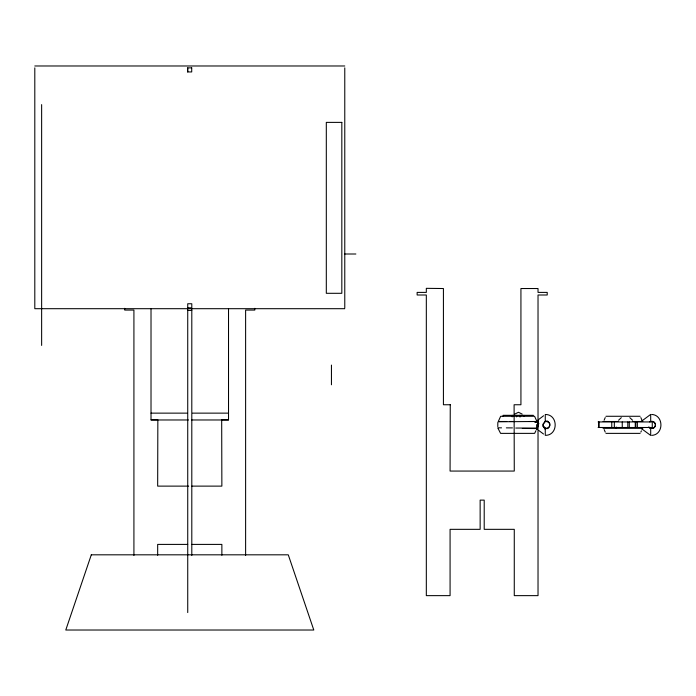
<?xml version="1.0" encoding="UTF-8"?>
<svg xmlns="http://www.w3.org/2000/svg" width="696" height="696" viewBox="0 0 696 696"><rect width="100%" height="100%" fill="white"/><g stroke="black" fill="none" stroke-linecap="round" stroke-linejoin="round"><path stroke-width="1.04" d="M642.103 421.498L642.086 420.81L650.69 414.398L650.69 421.585A3.55 3.523 -87.8 0 1 655.423 424.908A3.55 3.523 -87.8 0 1 650.69 428.249L650.69 435.426L642.051 429.075M497.814 422.481L497.788 426.622M642.051 428.971L642.069 428.327M536.659 426.126L537.904 422.716L537.904 420.132M642.13 428.371L642.077 428.901M536.816 421.245L534.572 416.278L500.668 416.278L498.284 421.498L506.723 421.498M604.128 420.193L605.216 417.583M536.564 428.327L537.286 428.519L538.826 423.29L536.86 424.865L537.938 425.891L536.642 427.04M535.963 430.65L534.632 433.373L500.598 433.373L497.953 428.214M640.825 432.112L641.416 430.85M536.894 420.445L536.32 421.498L529.247 421.498M618.561 420.245L621.31 417.652M514.736 414.103L518.459 412.276L522.191 414.103M538.774 419.436L543.593 415.764M537.26 427.448L535.859 428.075L515.753 428.049M538.025 420.95L534.937 422.411L538.008 421.898M547.735 428.571L545.273 428.562L543.202 426.152L543.054 424.482L545.273 421.306L547.665 421.089M651.717 435.374C663.993 434.817 663.993 415.007 651.717 414.451M536.694 421.498L498.223 421.767M501.546 427.849L497.91 427.796M34.8 65.981L344.772 65.981M344.825 254.005L355.865 254.005M187.729 307.815L191.791 307.815L191.791 303.752L187.729 303.752L187.737 612.567M344.772 308.693L34.8 308.693L34.8 67.877M187.737 310.416L191.8 310.416M151.023 413.137L187.015 413.137M192.548 413.137L228.54 413.137M533.414 415.321L503.104 415.321L503.112 416.356M605.938 416.278L640.12 416.278M151.023 419.975L188.442 419.975M191.47 419.975L228.54 419.975M509.603 421.498L512.726 421.498M603.067 421.498L617.996 421.498M632.716 421.498L642.791 421.498M598.116 421.941L652.265 421.941L652.265 427.492L598.116 427.492M603.067 428.327L642.791 428.327M605.938 433.373L640.12 433.373M188.694 486.121L157.67 486.121L157.844 419.819L151.015 419.819L151.015 309.024M191.905 486.121L221.867 486.121L221.685 419.819L228.523 419.819L228.523 309.024M187.737 544.403L157.67 544.403L157.67 555.269M191.8 544.403L221.867 544.403L221.867 555.269M506.349 427.866L512.439 427.901M522.322 428.449L536.459 428.553L536.633 429.493L536.451 429.058M544.985 428.04C550.928 430.563 551.406 419.731 545.273 421.585L543.185 423.89L543.15 425.943L545.273 428.24C547.952 429.206 550.719 426.291 549.866 423.673L548.431 422.037L545.273 421.306L545.273 414.477C558.47 414.329 558.462 435.513 545.273 435.348L545.273 428.562M629.81 417.652L632.56 420.245M543.541 434.034L538.643 430.372M545.273 429.362L543.054 426.283M605.242 432.112L604.172 429.589M640.842 417.583L641.929 420.193M537.112 428.954L537.321 429.449M519.729 416.095L519.564 415.321L519.686 416.869M642.112 420.836L642.164 421.498M637.362 421.941L637.362 427.492M635.805 421.941L635.805 427.492M635.257 421.941L635.257 427.492M629.288 421.941L629.288 427.492M627.818 421.941L627.818 427.492M622.25 421.941L622.25 427.492M616.282 427.048L616.282 428.327M614.333 421.941L614.333 427.492M611.758 421.941L611.758 427.492M598.952 421.941L598.952 427.492M598.708 421.941L598.708 427.492M523.888 415.321L523.888 416.356M520.547 415.321L520.547 416.869M516.606 415.321L516.606 416.869M512.178 415.321L512.178 416.869M344.772 67.877L344.772 307.815M331.444 365.087L331.444 384.784M254.806 308.328L254.806 310.068L245.618 310.068L245.618 555.46M191.8 308.685L191.8 555.425M187.729 67.877L187.729 71.94M133.919 555.46L133.919 310.068L124.732 310.068L124.732 308.328M41.638 104.609L41.638 345.416M651.125 421.445A3.558 3.532 88 0 1 655.414 425.143A3.558 3.532 88 0 1 650.682 428.257A3.471 3.123 84.6 0 1 648.889 427.092M649.603 421.924A3.471 3.123 84.6 0 1 650.316 421.576M650.682 428.275A3.471 2.68 -67.9 0 1 648.863 427.118M642.573 428.745A5.029 1.218 -90 0 1 642.321 427.509M642.469 421.489A5.029 1.218 -90 0 1 642.573 421.08M450.26 404.75L450.077 471.062L514.274 471.062L514.1 404.75L520.93 404.75L520.93 288.527L538.025 288.527L538.025 292.398L547.213 292.398L547.213 295L538.025 295L538.025 595.637L514.274 595.637L514.274 529.334L484.207 529.334L484.207 500.12L480.144 500.12L480.144 529.334L450.077 529.334L450.077 595.637L426.326 595.637L426.326 295L417.139 295L417.139 292.398L426.326 292.398L426.326 288.335L443.422 288.527L443.422 404.75L450.26 404.75M91.298 554.816L65.781 630.019L313.792 630.019L288.275 554.816L91.298 554.816M191.713 67.877L187.642 67.877L187.642 71.94L191.713 71.94L191.713 67.877M341.823 122.383L326.311 122.383L326.311 293.303L341.823 293.303L341.823 122.383"/></g></svg>
